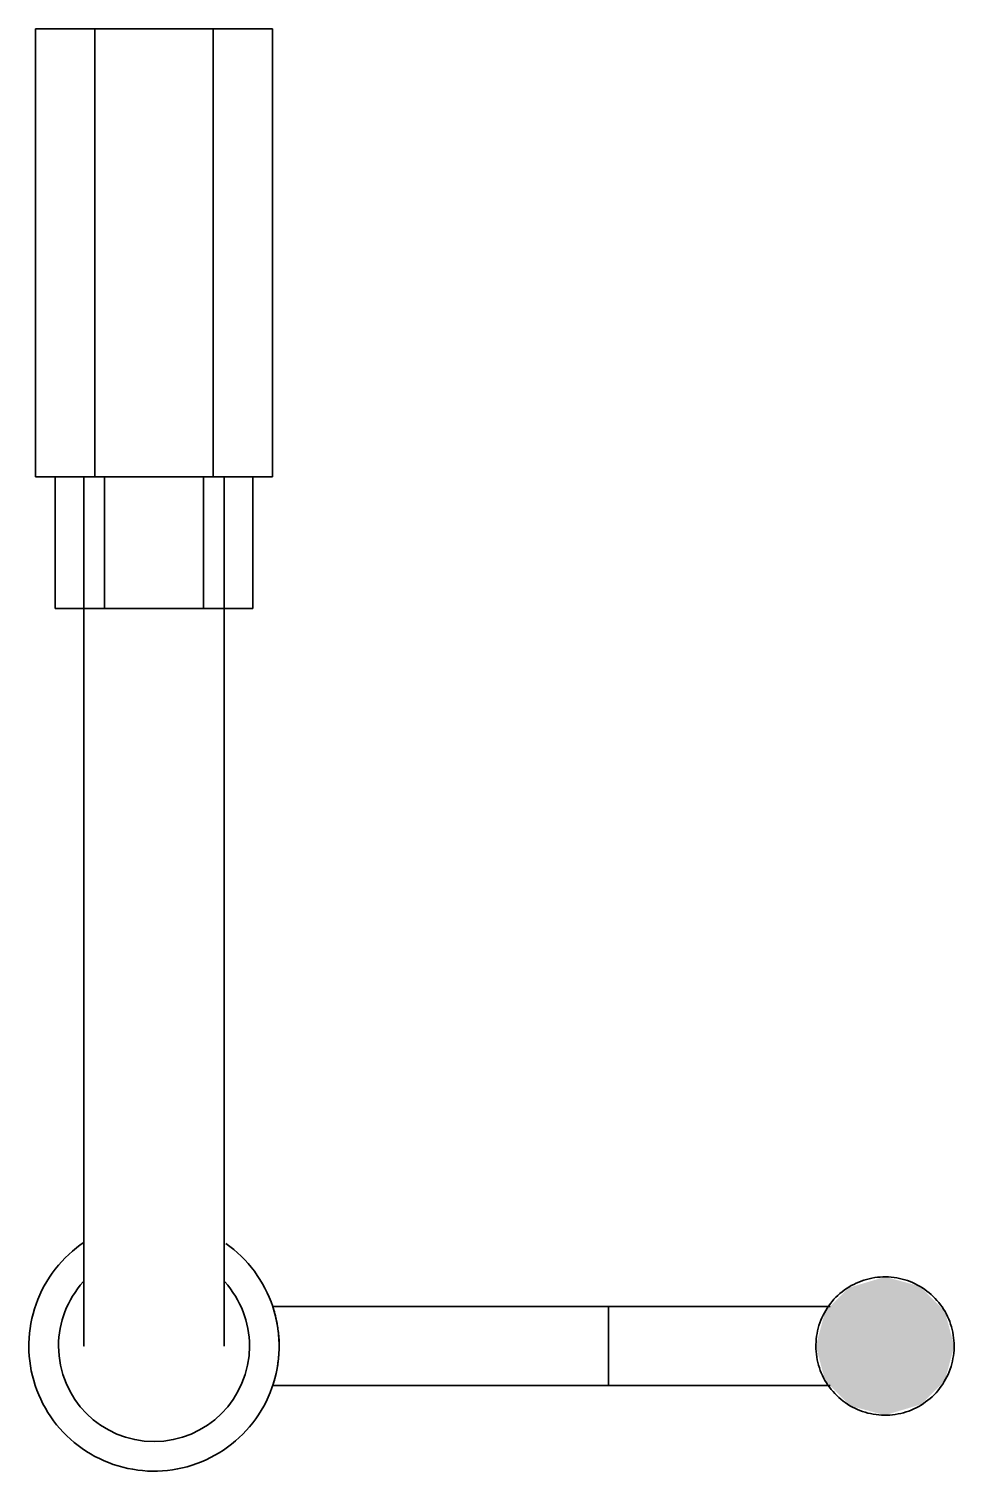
# Model space of a CAD drawing. Header units: millimetres. Extents: x -11989 to -4071, y -1478 to 4600.
# Drawn here: x -8788 to -8647.5, y 4125.9 to 4344.8 of the extents above; entities that cross this region are included whole.
import ezdxf

# ---------------------------------------------------------------- set-up
doc = ezdxf.new("R2010")
doc.units = ezdxf.units.MM
doc.layers.add('P-PIPE', color=7, linetype='Continuous', lineweight=35)

# ---------------------------------------------------------------- blocks, each defined once
blk = doc.blocks.new('Закладная угловая СГК_до70гр_ - Закладная угловая СГК_до70гр_-V38-Разрез 4')
at = {"layer": 'P-PIPE', "true_color": 0xff8000}
for points in [[(-8649.73, 4144.85), (-8647.49, 4144.85), (-8648.9, 4150.1), (-8652.74, 4153.94), (-8657.99, 4155.35), (-8663.49, 4153.7), (-8667.09, 4150.1), (-8668.49, 4144.85), (-8663.99, 4144.85), (-8660.99, 4150.05), (-8654.99, 4150.05), (-8651.99, 4144.85), (-8650.4, 4144.85)], [(-8663.99, 4144.85), (-8651.99, 4144.85), (-8654.99, 4150.05), (-8660.99, 4150.05), (-8661.66, 4148.89)], [(-8657.99, 4134.35), (-8652.5, 4136), (-8648.9, 4139.6), (-8647.49, 4144.85), (-8652, 4144.84), (-8654.99, 4139.65), (-8660.99, 4139.65), (-8663.99, 4144.85), (-8668.49, 4144.84), (-8667.09, 4139.6), (-8663.24, 4135.76)], [(-8654.99, 4139.65), (-8651.99, 4144.85), (-8663.99, 4144.84), (-8660.99, 4139.65)]]:
    blk.add_hatch(color=30, dxfattribs=at).paths.add_polyline_path(points)
at = {"layer": 'P-PIPE'}
for p, q in [((-8786.99, 4344.85), (-8777.99, 4344.85)), ((-8786.99, 4344.85), (-8786.99, 4276.85)), ((-8777.99, 4344.85), (-8759.99, 4344.85)), ((-8777.99, 4276.85), (-8777.99, 4344.85)), ((-8759.99, 4344.85), (-8750.99, 4344.85)), ((-8759.99, 4344.85), (-8759.99, 4276.85)), ((-8750.99, 4344.85), (-8750.99, 4276.85)), ((-8777.99, 4276.85), (-8786.99, 4276.85)), ((-8783.99, 4276.85), (-8783.99, 4256.85)), ((-8779.64, 4276.85), (-8779.64, 4194.85)), ((-8759.99, 4276.85), (-8777.99, 4276.85)), ((-8776.49, 4256.85), (-8776.49, 4276.85)), ((-8761.49, 4276.85), (-8761.49, 4256.85)), ((-8750.99, 4276.85), (-8759.99, 4276.85)), ((-8758.34, 4194.85), (-8758.34, 4276.85)), ((-8753.99, 4276.85), (-8753.99, 4256.85)), ((-8776.49, 4256.85), (-8783.99, 4256.85)), ((-8761.49, 4256.85), (-8776.49, 4256.85)), ((-8753.99, 4256.85), (-8761.49, 4256.85)), ((-8699.99, 4150.85), (-8750.96, 4150.85)), ((-8699.99, 4150.85), (-8666.34, 4150.85)), ((-8699.99, 4150.85), (-8699.99, 4138.85)), ((-8750.96, 4138.85), (-8699.99, 4138.85)), ((-8666.34, 4138.85), (-8699.99, 4138.85))]:
    blk.add_line(p, q, dxfattribs=at)
at = {"layer": 'P-PIPE', "flags": 128}
for points in [[(-8779.64, 4194.85), (-8779.64, 4192.85), (-8779.64, 4190.85), (-8779.64, 4188.86), (-8779.64, 4186.88), (-8779.64, 4184.92), (-8779.64, 4182.96), (-8779.64, 4181.03), (-8779.64, 4179.12), (-8779.64, 4177.24), (-8779.64, 4175.38), (-8779.64, 4173.55), (-8779.64, 4171.76), (-8779.64, 4170.01), (-8779.64, 4168.29), (-8779.64, 4166.62), (-8779.64, 4164.99), (-8779.64, 4163.41), (-8779.64, 4161.88), (-8779.64, 4160.4), (-8779.64, 4158.98), (-8779.64, 4157.62), (-8779.64, 4156.31), (-8779.64, 4155.07), (-8779.64, 4153.89), (-8779.64, 4152.78), (-8779.64, 4151.73), (-8779.64, 4150.75), (-8779.64, 4149.84), (-8779.64, 4149.01), (-8779.64, 4148.25), (-8779.64, 4147.56), (-8779.64, 4146.95), (-8779.64, 4146.41), (-8779.64, 4145.96), (-8779.64, 4145.58), (-8779.64, 4145.28), (-8779.64, 4145.06), (-8779.64, 4144.91), (-8779.64, 4144.85), (-8779.64, 4144.85)], [(-8758.34, 4144.85), (-8758.34, 4144.89), (-8758.34, 4145.01), (-8758.34, 4145.21), (-8758.34, 4145.49), (-8758.34, 4145.85), (-8758.34, 4146.28), (-8758.34, 4146.8), (-8758.34, 4147.39), (-8758.34, 4148.05), (-8758.34, 4148.8), (-8758.34, 4149.61), (-8758.34, 4150.5), (-8758.34, 4151.46), (-8758.34, 4152.49), (-8758.34, 4153.58), (-8758.34, 4154.74), (-8758.34, 4155.97), (-8758.34, 4157.26), (-8758.34, 4158.61), (-8758.34, 4160.01), (-8758.34, 4161.48), (-8758.34, 4162.99), (-8758.34, 4164.56), (-8758.34, 4166.17), (-8758.34, 4167.83), (-8758.34, 4169.54), (-8758.34, 4171.28), (-8758.34, 4173.07), (-8758.34, 4174.88), (-8758.34, 4176.73), (-8758.34, 4178.61), (-8758.34, 4180.51), (-8758.34, 4182.44), (-8758.34, 4184.39), (-8758.34, 4186.35), (-8758.34, 4188.33), (-8758.34, 4190.32), (-8758.34, 4192.31), (-8758.34, 4194.31), (-8758.34, 4194.85)], [(-8779.64, 4160.58), (-8780.18, 4160.21), (-8780.78, 4159.75), (-8781.37, 4159.27), (-8781.93, 4158.76), (-8782.48, 4158.23), (-8783, 4157.68), (-8783.51, 4157.11), (-8783.99, 4156.52), (-8784.44, 4155.91), (-8784.87, 4155.29), (-8785.28, 4154.64), (-8785.65, 4153.99), (-8786.01, 4153.31), (-8786.33, 4152.62), (-8786.63, 4151.93), (-8786.9, 4151.21), (-8787.14, 4150.49), (-8787.35, 4149.76), (-8787.53, 4149.03), (-8787.68, 4148.28), (-8787.8, 4147.53), (-8787.9, 4146.78), (-8787.96, 4146.02), (-8787.99, 4145.26), (-8787.99, 4144.85)], [(-8749.99, 4144.85), (-8750.01, 4145.61), (-8750.06, 4146.37), (-8750.13, 4147.12), (-8750.24, 4147.88), (-8750.37, 4148.62), (-8750.54, 4149.37), (-8750.73, 4150.1), (-8750.96, 4150.83), (-8751.21, 4151.54), (-8751.49, 4152.25), (-8751.8, 4152.94), (-8752.14, 4153.62), (-8752.51, 4154.29), (-8752.9, 4154.94), (-8753.31, 4155.58), (-8753.75, 4156.2), (-8754.22, 4156.8), (-8754.71, 4157.38), (-8755.22, 4157.94), (-8755.76, 4158.48), (-8756.31, 4159), (-8756.89, 4159.49), (-8757.48, 4159.97), (-8758.1, 4160.41)], [(-8647.49, 4144.85), (-8647.5, 4145.27), (-8647.53, 4145.69), (-8647.57, 4146.11), (-8647.63, 4146.52), (-8647.7, 4146.94), (-8647.8, 4147.35), (-8647.9, 4147.75), (-8648.03, 4148.15), (-8648.17, 4148.55), (-8648.32, 4148.94), (-8648.49, 4149.32), (-8648.68, 4149.7), (-8648.88, 4150.07), (-8649.1, 4150.43), (-8649.33, 4150.78), (-8649.57, 4151.12), (-8649.83, 4151.45), (-8650.1, 4151.77), (-8650.38, 4152.08), (-8650.68, 4152.38), (-8650.99, 4152.67), (-8651.3, 4152.94), (-8651.63, 4153.2), (-8651.97, 4153.45), (-8652.32, 4153.69), (-8652.68, 4153.9), (-8653.05, 4154.11), (-8653.42, 4154.3), (-8653.8, 4154.48), (-8654.19, 4154.64), (-8654.58, 4154.78), (-8654.98, 4154.91), (-8655.39, 4155.02), (-8655.8, 4155.12), (-8656.21, 4155.2), (-8656.62, 4155.26), (-8657.04, 4155.31), (-8657.46, 4155.34), (-8657.88, 4155.35), (-8658.3, 4155.35), (-8658.72, 4155.32), (-8659.14, 4155.29), (-8659.56, 4155.23), (-8659.97, 4155.16), (-8660.38, 4155.07), (-8660.79, 4154.97), (-8661.19, 4154.85), (-8661.59, 4154.72), (-8661.98, 4154.56), (-8662.36, 4154.4), (-8662.74, 4154.21), (-8663.11, 4154.02), (-8663.48, 4153.81), (-8663.83, 4153.58), (-8664.17, 4153.34), (-8664.51, 4153.08), (-8664.83, 4152.82), (-8665.15, 4152.54), (-8665.45, 4152.25), (-8665.74, 4151.94), (-8666.01, 4151.63), (-8666.28, 4151.3), (-8666.53, 4150.96), (-8666.77, 4150.62), (-8666.99, 4150.26), (-8667.2, 4149.9), (-8667.4, 4149.53), (-8667.57, 4149.15), (-8667.74, 4148.76), (-8667.89, 4148.37), (-8668.02, 4147.97), (-8668.14, 4147.57), (-8668.24, 4147.16), (-8668.32, 4146.75), (-8668.39, 4146.33), (-8668.44, 4145.91), (-8668.47, 4145.5), (-8668.49, 4145.08), (-8668.49, 4144.85)], [(-8787.99, 4144.85), (-8787.98, 4144.09), (-8787.93, 4143.33), (-8787.86, 4142.58), (-8787.75, 4141.82), (-8787.62, 4141.07), (-8787.45, 4140.33), (-8787.25, 4139.6), (-8787.03, 4138.87), (-8786.78, 4138.16), (-8786.49, 4137.45), (-8786.18, 4136.76), (-8785.85, 4136.08), (-8785.48, 4135.41), (-8785.09, 4134.76), (-8784.68, 4134.12), (-8784.23, 4133.5), (-8783.77, 4132.9), (-8783.28, 4132.32), (-8782.77, 4131.76), (-8782.23, 4131.22), (-8781.68, 4130.7), (-8781.1, 4130.21), (-8780.5, 4129.73), (-8779.89, 4129.28), (-8779.26, 4128.86), (-8778.61, 4128.46), (-8777.95, 4128.09), (-8777.27, 4127.75), (-8776.58, 4127.43), (-8775.88, 4127.14), (-8775.17, 4126.88), (-8774.44, 4126.65), (-8773.71, 4126.44), (-8772.97, 4126.27), (-8772.22, 4126.13), (-8771.47, 4126.01), (-8770.72, 4125.93), (-8769.96, 4125.87), (-8769.2, 4125.85), (-8768.44, 4125.86), (-8767.68, 4125.9), (-8766.92, 4125.96), (-8766.17, 4126.06), (-8765.42, 4126.19), (-8764.68, 4126.35), (-8763.94, 4126.53), (-8763.21, 4126.75), (-8762.49, 4127), (-8761.78, 4127.27), (-8761.09, 4127.57), (-8760.4, 4127.9), (-8759.73, 4128.26), (-8759.08, 4128.64), (-8758.44, 4129.05), (-8757.81, 4129.49), (-8757.21, 4129.95), (-8756.62, 4130.43), (-8756.05, 4130.94), (-8755.51, 4131.47), (-8754.98, 4132.02), (-8754.48, 4132.59), (-8754, 4133.18), (-8753.55, 4133.79), (-8753.12, 4134.41), (-8752.71, 4135.06), (-8752.33, 4135.71), (-8751.98, 4136.39), (-8751.66, 4137.07), (-8751.36, 4137.77), (-8751.09, 4138.48), (-8750.85, 4139.21), (-8750.64, 4139.94), (-8750.46, 4140.67), (-8750.31, 4141.42), (-8750.18, 4142.17), (-8750.09, 4142.92), (-8750.03, 4143.68), (-8750, 4144.44), (-8749.99, 4144.85)], [(-8668.49, 4144.85), (-8668.49, 4144.43), (-8668.46, 4144.01), (-8668.42, 4143.59), (-8668.36, 4143.18), (-8668.29, 4142.76), (-8668.19, 4142.35), (-8668.09, 4141.95), (-8667.96, 4141.55), (-8667.82, 4141.15), (-8667.67, 4140.76), (-8667.49, 4140.38), (-8667.31, 4140), (-8667.11, 4139.63), (-8666.89, 4139.27), (-8666.66, 4138.92), (-8666.42, 4138.58), (-8666.16, 4138.25), (-8665.89, 4137.93), (-8665.61, 4137.62), (-8665.31, 4137.32), (-8665, 4137.03), (-8664.68, 4136.76), (-8664.36, 4136.5), (-8664.02, 4136.25), (-8663.67, 4136.01), (-8663.31, 4135.79), (-8662.94, 4135.59), (-8662.57, 4135.4), (-8662.19, 4135.22), (-8661.8, 4135.06), (-8661.4, 4134.92), (-8661, 4134.79), (-8660.6, 4134.68), (-8660.19, 4134.58), (-8659.78, 4134.5), (-8659.36, 4134.44), (-8658.95, 4134.39), (-8658.53, 4134.36), (-8658.11, 4134.35), (-8657.69, 4134.35), (-8657.27, 4134.37), (-8656.85, 4134.41), (-8656.43, 4134.47), (-8656.02, 4134.54), (-8655.61, 4134.62), (-8655.2, 4134.73), (-8654.8, 4134.85), (-8654.4, 4134.98), (-8654.01, 4135.13), (-8653.62, 4135.3), (-8653.25, 4135.48), (-8652.88, 4135.68), (-8652.51, 4135.89), (-8652.16, 4136.12), (-8651.82, 4136.36), (-8651.48, 4136.61), (-8651.16, 4136.88), (-8650.84, 4137.16), (-8650.54, 4137.45), (-8650.25, 4137.76), (-8649.97, 4138.07), (-8649.71, 4138.4), (-8649.46, 4138.74), (-8649.22, 4139.08), (-8649, 4139.44), (-8648.79, 4139.8), (-8648.59, 4140.17), (-8648.41, 4140.55), (-8648.25, 4140.94), (-8648.1, 4141.33), (-8647.97, 4141.73), (-8647.85, 4142.13), (-8647.75, 4142.54), (-8647.67, 4142.95), (-8647.6, 4143.37), (-8647.55, 4143.78), (-8647.51, 4144.2), (-8647.5, 4144.62), (-8647.49, 4144.85)]]:
    blk.add_lwpolyline(points, dxfattribs=at)
at = {"layer": 'P-PIPE'}
for start, end in [(137.8415, 180), (0, 42.1585), (180, 0)]:
    blk.add_arc((-8768.99, 4144.85), 14.5, start, end, dxfattribs=at)
for points, knots in [([(-8749.99, 4144.85), (-8749.99, 4145.21), (-8750.02, 4145.92), (-8750.1, 4146.92), (-8750.23, 4147.87), (-8750.39, 4148.73), (-8750.56, 4149.47), (-8750.72, 4150.07), (-8750.86, 4150.51), (-8750.95, 4150.81), (-8750.97, 4150.87), (-8750.95, 4150.81), (-8750.94, 4150.78)], [0, 0, 0, 0, 0.0555556, 0.1111111, 0.1666667, 0.2222222, 0.2777778, 0.3333333, 0.3888889, 0.4444444, 0.5138889, 0.5486111, 0.5486111, 0.5486111, 0.5486111]), ([(-8750.94, 4138.94), (-8750.96, 4138.87), (-8750.97, 4138.83), (-8750.95, 4138.91), (-8750.89, 4139.09), (-8750.76, 4139.49), (-8750.56, 4140.22), (-8750.35, 4141.16), (-8750.09, 4142.67), (-8749.99, 4143.94), (-8749.99, 4144.85)], [0.4444444, 0.4444444, 0.4444444, 0.4444444, 0.5138889, 0.5486111, 0.5833333, 0.6527778, 0.7222222, 0.7916667, 0.8611111, 1, 1, 1, 1])]:
    blk.add_open_spline(points, degree=3, knots=knots, dxfattribs=at)

msp = doc.modelspace()

# ---------------------------------------------------------------- block references
at = {"layer": 'P-PIPE'}
msp.add_blockref('Закладная угловая СГК_до70гр_ - Закладная угловая СГК_до70гр_-V38-Разрез 4', (0, 0), dxfattribs=at)

doc.saveas('drawing.dxf')
